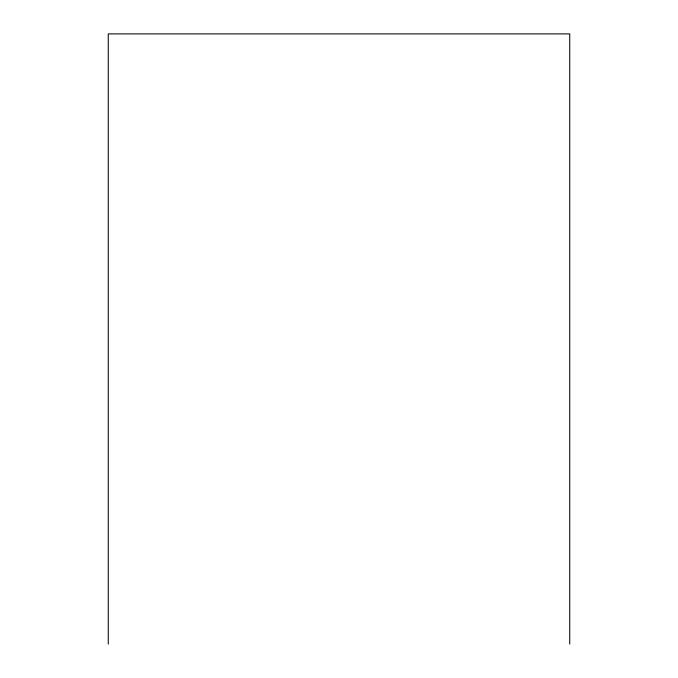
<?xml version="1.0" encoding="UTF-8"?>
<svg xmlns="http://www.w3.org/2000/svg" width="678" height="678" viewBox="0 0 678 678"><rect width="100%" height="100%" fill="white"/><g stroke="black" fill="none" stroke-linecap="round" stroke-linejoin="round"><path stroke-width="1.02" d="M569.732 644.1L569.732 33.9L108.268 33.9L108.268 644.1"/></g></svg>
